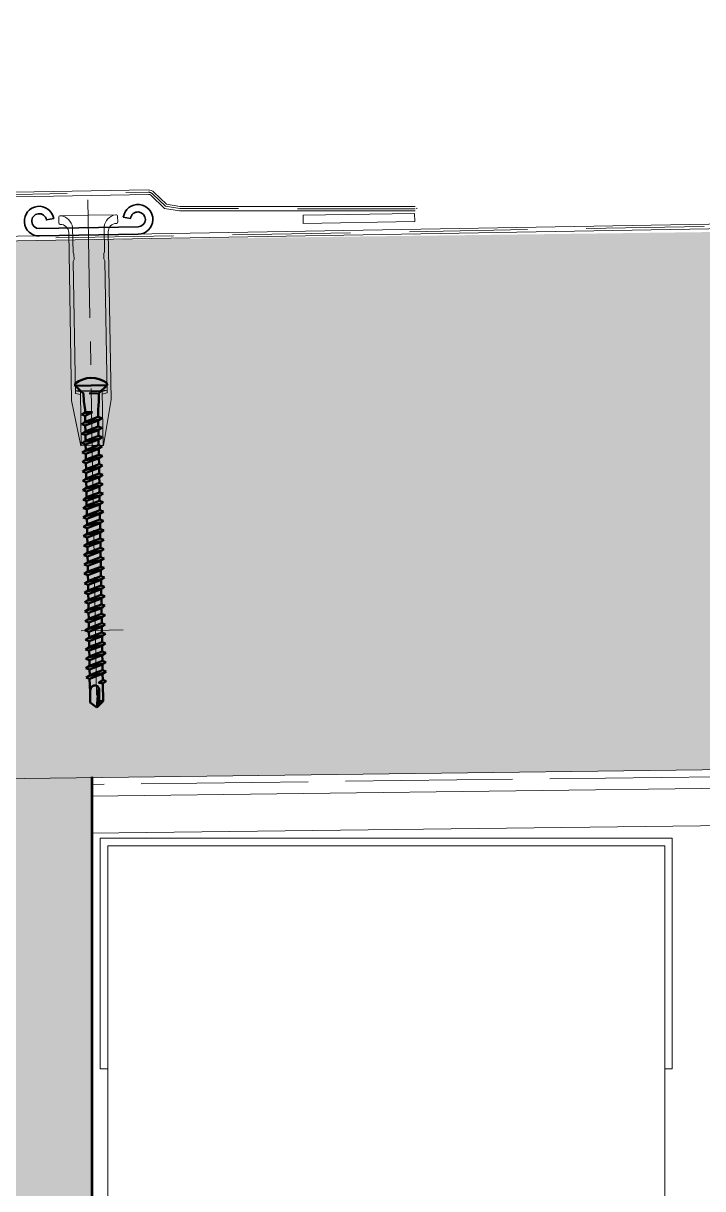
# Model space of a CAD drawing. Header units: millimetres. Extents: x -54677 to 188015, y -4000 to 32873.
# Drawn here: x 182966 to 183148.9, y 31804.3 to 32117.9 of the extents above; entities that cross this region are included whole.
import ezdxf

# ---------------------------------------------------------------- set-up
doc = ezdxf.new("R2010")
doc.units = ezdxf.units.MM
doc.header["$MEASUREMENT"] = 0
for name, pattern in [('CENTRE', [50.8, 31.75, -6.35, 6.35, -6.35]), ('HIDDEN', [47.625, 31.75, -15.875]), ('Hidden Line', [55, 45, -10])]:
    doc.linetypes.add(name, pattern=pattern)
for name, color, linetype, lineweight in [('2D Layer_Pen_No__1', 7, 'Continuous', 13), ('2D Layer_Pen_No__101', 252, 'Continuous', 15), ('2D Layer_Pen_No__4', 7, 'Continuous', 20), ('2D Layer_Pen_No__5', 7, 'Continuous', 25), ('2D Layer_Pen_No__8', 7, 'Continuous', 35), ('2D Layer_Pen_No__9', 7, 'Continuous', 13)]:
    doc.layers.add(name, color=color, linetype=linetype, lineweight=lineweight)
doc.layers.add('2D Layer_Pen_No__30', color=7, linetype='Continuous', lineweight=50, true_color=0x2a2a2a)
doc.layers.add('2D Layer_Pen_No__81', color=7, linetype='Continuous', lineweight=20, true_color=0x6a6a6a)

msp = doc.modelspace()

# ---------------------------------------------------------------- hatches: boundary and pattern name
at = {"layer": '2D Layer_Pen_No__1', "linetype": 'Continuous'}
h = msp.add_hatch(dxfattribs=at)
h.set_pattern_fill('ANSI31_0002', color=256, style=0, pattern_type=2)
h.set_pattern_definition([(46, (181073.3, 31623.3), (-899.2, 868.3), [])])
h.paths.add_polyline_path([(183071.36, 32066.77), (183041.37, 32066.25), (183041.4, 32064.05), (183071.4, 32064.57)])
at = {"layer": '2D Layer_Pen_No__101', "linetype": 'Continuous'}
h = msp.add_hatch(dxfattribs=at)
h.set_pattern_fill('AR_SAND_0002', color=256, style=0, pattern_type=2)
h.set_pattern_definition([(37.5, (160184.873, 11417.1086), (-0.2519482, 7.7065243), [0, -6.079392, 0, -6.79932, 0, -6.49935]), (7.5, (160184.873, 11417.109), (7.078399, 11.2874554), [0, -3.279672, 0, -5.479452, 0, -2.09979]), (327.5, (160179.953, 11417.1086), (12.4553218, 0.022634), [0, -1.9998, 0, -7.19928, 0, -9.39906]), (317.5, (160179.953, 11417.109), (12.023304, 3.5103512), [0, -0.9999, 0, -4.719528, 0, -5.39946])])
h.paths.add_polyline_path([(182787.9, 32053.61), (182788.67, 31912.5), (185937.93, 31951.94), (185937.61, 31977.19), (185937.58, 31977.17), (185935.88, 31978.87), (185935.82, 31983.63), (185934.87, 31984.24), (185935.81, 31984.62), (185935.79, 31986.16), (185935.77, 31986.17), (185934.82, 31986.77), (185935.76, 31987.15), (185935.74, 31988.7), (185934.79, 31989.31), (185935.73, 31989.68), (185935.71, 31991.24), (185934.75, 31991.84), (185935.7, 31992.22), (185935.68, 31993.77), (185934.72, 31994.38), (185935.66, 31994.76), (185935.65, 31996.31), (185934.69, 31996.92), (185935.63, 31997.29), (185935.61, 31998.85), (185934.66, 31999.45), (185935.6, 31999.83), (185935.58, 32001.38), (185934.63, 32001.99), (185935.57, 32002.36), (185935.55, 32003.92), (185934.6, 32004.52), (185935.54, 32004.9), (185935.52, 32006.45), (185934.56, 32007.06), (185935.51, 32007.43), (185935.49, 32008.99), (185934.53, 32009.59), (185935.47, 32009.97), (185935.45, 32011.53), (185934.5, 32012.13), (185935.44, 32012.51), (185935.42, 32014.06), (185934.47, 32014.67), (185935.41, 32015.04), (185935.39, 32016.6), (185934.44, 32017.2), (185935.38, 32017.58), (185935.36, 32019.13), (185934.4, 32019.74), (185935.35, 32020.11), (185935.33, 32021.67), (185934.37, 32022.27), (185935.32, 32022.65), (185935.3, 32024.2), (185934.34, 32024.81), (185935.28, 32025.18), (185935.26, 32026.74), (185934.31, 32027.35), (185935.25, 32027.72), (185935.23, 32029.28), (185934.28, 32029.88), (185935.22, 32030.26), (185935.2, 32031.81), (185934.25, 32032.42), (185935.19, 32032.79), (185935.17, 32034.06), (185934.22, 32034.66), (185935.16, 32035.04), (185935.14, 32036.6), (185934.19, 32037.2), (185935.13, 32037.58), (185935.11, 32039.13), (185934.15, 32039.74), (185935.1, 32040.11), (185935.08, 32041.67), (185934.12, 32042.27), (185935.07, 32042.65), (185935.05, 32044.2), (185934.09, 32044.81), (185935.03, 32045.18), (185935.01, 32046.74), (185934.34, 32047.17), (185933.66, 32047.16), (185931.27, 32059.39), (185930.8, 32096.94), (182959.27, 32059.32), (182959.1, 32056.57)])
at = {"layer": '2D Layer_Pen_No__4', "linetype": 'Continuous', "lineweight": 0, "true_color": 0x000000}
msp.add_hatch(color=178, dxfattribs=at).paths.add_polyline_path([(182984.26, 31915.14), (182984.26, 31674.02), (182984.21, 31674.1), (182967.21, 31674.1), (182967.21, 31664.1), (182962.21, 31654.1), (182785.26, 31654.1), (182785.26, 31915.14)])
at = {"layer": '2D Layer_Pen_No__9', "linetype": 'Continuous'}
h = msp.add_hatch(dxfattribs=at)
h.set_pattern_fill('ANSI31_0002', color=256, style=0, pattern_type=2)
h.set_pattern_definition([(46, (180635.9, 38998.5), (-531.01, 512.79), [])])
h.paths.add_polyline_path([(182978.26, 32061.59), (182979.05, 32016.46), (182981.5, 32004.24), (182981.65, 32004.24), (182981.41, 32018), (182980.08, 32018.29), (182979.46, 32053.83), (182979.68, 32054.4), (182979.65, 32055.81), (182979.42, 32056.28), (182979.3, 32063, 0.333857), (182976.07, 32066.15, 0.414214), (182975.58, 32065.64), (182975.6, 32064.19, 0.371385), (182975.97, 32063.81, -0.414214)])
h = msp.add_hatch(dxfattribs=at)
h.set_pattern_fill('ANSI31_0002', color=256, style=0, pattern_type=2)
h.set_pattern_definition([(46, (180636.9, 38998.5), (-531.01, 512.79), [])])
h.paths.add_polyline_path([(182989.68, 32016.65), (182988.89, 32061.78, -0.414214), (182991.1, 32064.07, 0.371385), (182991.45, 32064.47), (182991.43, 32065.92, 0.414214), (182990.92, 32066.41, 0.333857), (182987.8, 32063.15), (182987.92, 32056.43), (182987.7, 32055.95), (182987.72, 32054.54), (182987.96, 32053.98), (182988.58, 32018.44), (182987.26, 32018.11), (182987.5, 32004.34), (182987.65, 32004.34)])

# ---------------------------------------------------------------- linework, layer by layer
at = {"layer": '2D Layer_Pen_No__1', "linetype": 'Continuous'}
for p, q in [((183071.36, 32066.77), (183041.37, 32066.25)), ((183041.37, 32066.25), (183041.4, 32064.05)), ((183071.36, 32066.77), (183071.4, 32064.57)), ((183244.57, 32065.5), (182801.43, 32057.76)), ((183244.59, 32064.3), (182801.45, 32056.56)), ((183041.4, 32064.05), (183071.4, 32064.57))]:
    msp.add_line(p, q, dxfattribs=at)
at = {"layer": '2D Layer_Pen_No__1', "linetype": 'Hidden Line', "flags": 128}
msp.add_lwpolyline([(186220.78, 32291.47), (186060.54, 32291.47), (186060.54, 31949.7), (182984.29, 31913.13)], dxfattribs=at)
at = {"layer": '2D Layer_Pen_No__1', "linetype": 'Continuous', "flags": 128}
for points in [[(183895.03, 32071.45), (186057.48, 32098.53), (186059.3, 31953.46), (182785.3, 31912.46)], [(182992.94, 31954.67), (182981.63, 31954.47)], [(183799.96, 31910.16), (186059.49, 31938.46), (186059.36, 31948.46), (182984.33, 31909.95)], [(182984.26, 31899.95), (184328.91, 31916.79), (186058.29, 31938.45)]]:
    msp.add_lwpolyline(points, dxfattribs=at)
for points in [[(183071.55, 32068.62), (183008.14, 32068.66), (183004.62, 32069.25), (183001.21, 32072.47, 0.19597), (182999.66, 32073.07), (182800.26, 32069.59)], [(183071.57, 32067.42), (183008.25, 32067.46, -0.025949), (183008.04, 32067.47), (183004.07, 32068.12), (183000.35, 32071.63, 0.19597), (182999.72, 32071.87), (182800.29, 32068.39)]]:
    msp.add_lwpolyline(points, format="xyb", dxfattribs=at)
at = {"layer": '2D Layer_Pen_No__1', "linetype": 'HIDDEN', "flags": 128}
msp.add_lwpolyline([(183071.56, 32068.02), (183008.17, 32068.06), (183004.35, 32068.69), (183000.79, 32072.04, 0.19597), (182999.67, 32072.47), (182800.27, 32068.99)], format="xyb", dxfattribs=at)
msp.add_lwpolyline([(183244.58, 32064.9), (182801.44, 32057.16)], dxfattribs=at)
at = {"layer": '2D Layer_Pen_No__1', "linetype": 'Continuous'}
msp.add_arc((183072.03, 32070.13), 2, 265.0542, 271, dxfattribs=at)
at = {"layer": '2D Layer_Pen_No__30', "linetype": 'Continuous'}
for p, q in [((182979.99, 32020.36), (182979.98, 32021)), ((182979.99, 32020.36), (182988.57, 32020.51)), ((182982.28, 32018.3), (182979.99, 32020.36)), ((182986.36, 32018.37), (182988.57, 32020.51)), ((182988.57, 32020.51), (182988.56, 32021.15)), ((182982.32, 32016.23), (182982.28, 32018.3)), ((182982.32, 32016.23), (182982.67, 32013.91)), ((182986.05, 32018.36), (182983.78, 32018.32)), ((182986.4, 32016.13), (182986.15, 32013.99)), ((182986.4, 32016.13), (182986.36, 32018.37)), ((182981.76, 32012.67), (182982.69, 32013.3)), ((182982.68, 32012.33), (182981.76, 32012.67)), ((182984.7, 32013.29), (182982.29, 32013.03)), ((182982.68, 32013.29), (182982.67, 32013.91)), ((182984.7, 32013.29), (182982.68, 32012.33)), ((182984.7, 32013.29), (182982.69, 32013.3)), ((182986.15, 32013.99), (182986.19, 32011.98)), ((182981.75, 32010.02), (182982.69, 32010.65)), ((182982.7, 32009.67), (182981.75, 32010.02)), ((182982.28, 32010.38), (182986.61, 32011.28)), ((182982.68, 32012.33), (182982.71, 32010.66)), ((182982.69, 32010.65), (182986.19, 32011.98)), ((182982.7, 32009.67), (182986.2, 32011)), ((182982.73, 32009.68), (182982.75, 32008.13)), ((182986.19, 32011.98), (182987.14, 32011.64)), ((182987.14, 32011.64), (182986.2, 32011)), ((182986.2, 32011), (182986.23, 32009.45)), ((182981.8, 32007.48), (182982.73, 32008.12)), ((182982.75, 32007.14), (182981.8, 32007.48)), ((182982.33, 32007.84), (182986.65, 32008.74)), ((182982.73, 32008.12), (182986.23, 32009.45)), ((182982.75, 32007.14), (182986.25, 32008.47)), ((182982.77, 32007.14), (182982.8, 32005.59)), ((182982.78, 32005.58), (182986.27, 32006.91)), ((182986.23, 32009.45), (182987.18, 32009.1)), ((182987.18, 32009.1), (182986.25, 32008.47)), ((182986.25, 32008.47), (182986.27, 32006.91)), ((182986.27, 32006.91), (182987.23, 32006.57)), ((182987.23, 32006.57), (182986.29, 32005.93)), ((182981.84, 32004.95), (182982.78, 32005.58)), ((182982.79, 32004.6), (182981.84, 32004.95)), ((182982.37, 32005.31), (182986.7, 32006.21)), ((182982.42, 32002.77), (182986.74, 32003.67)), ((182982.79, 32004.6), (182986.29, 32005.93)), ((182982.81, 32004.61), (182982.84, 32003.05)), ((182982.82, 32003.05), (182986.32, 32004.38)), ((182982.84, 32002.07), (182986.34, 32003.4)), ((182986.29, 32005.93), (182986.32, 32004.38)), ((182986.32, 32004.38), (182987.27, 32004.03)), ((182987.27, 32004.03), (182986.34, 32003.4)), ((182986.34, 32003.4), (182986.36, 32001.84)), ((182981.88, 32002.41), (182982.82, 32003.05)), ((182982.84, 32002.07), (182981.88, 32002.41)), ((182981.93, 31999.88), (182982.86, 32000.51)), ((182982.46, 32000.24), (182986.78, 32001.13)), ((182982.86, 32002.07), (182982.89, 32000.52)), ((182982.86, 32000.51), (182986.36, 32001.84)), ((182982.88, 31999.53), (182986.38, 32000.86)), ((182986.36, 32001.84), (182987.32, 32001.49)), ((182987.32, 32001.49), (182986.38, 32000.86)), ((182986.38, 32000.86), (182986.41, 31999.31)), ((182982.88, 31999.53), (182981.93, 31999.88)), ((182981.97, 31997.34), (182982.91, 31997.97)), ((182982.93, 31996.99), (182981.97, 31997.34)), ((182982.5, 31997.7), (182986.83, 31998.6)), ((182982.9, 31999.54), (182982.93, 31997.98)), ((182982.91, 31997.97), (182986.41, 31999.31)), ((182982.93, 31996.99), (182986.42, 31998.32)), ((182982.95, 31997), (182982.97, 31995.45)), ((182986.41, 31999.31), (182987.36, 31998.96)), ((182987.36, 31998.96), (182986.42, 31998.32)), ((182986.42, 31998.32), (182986.45, 31996.77)), ((182982.02, 31994.81), (182982.95, 31995.44)), ((182982.97, 31994.46), (182982.02, 31994.81)), ((182982.55, 31995.17), (182986.87, 31996.06)), ((182982.95, 31995.44), (182986.45, 31996.77)), ((182982.97, 31994.46), (182986.47, 31995.79)), ((182982.99, 31994.47), (182983.02, 31992.91)), ((182983, 31992.9), (182986.5, 31994.23)), ((182986.45, 31996.77), (182987.41, 31996.42)), ((182987.41, 31996.42), (182986.47, 31995.79)), ((182986.47, 31995.79), (182986.5, 31994.23)), ((182986.5, 31994.23), (182987.45, 31993.89)), ((182987.45, 31993.89), (182986.51, 31993.25)), ((182982.06, 31992.27), (182983, 31992.9)), ((182983.01, 31991.92), (182982.06, 31992.27)), ((182982.59, 31992.63), (182986.92, 31993.53)), ((182982.64, 31990.09), (182986.96, 31990.99)), ((182983.01, 31991.92), (182986.51, 31993.25)), ((182983.04, 31991.93), (182983.06, 31990.38)), ((182983.04, 31990.37), (182986.54, 31991.7)), ((182983.06, 31989.39), (182986.56, 31990.72)), ((182986.51, 31993.25), (182986.54, 31991.7)), ((182986.54, 31991.7), (182987.49, 31991.35)), ((182987.49, 31991.35), (182986.56, 31990.72)), ((182986.56, 31990.72), (182986.58, 31989.45)), ((182982.11, 31989.73), (182983.04, 31990.37)), ((182983.06, 31989.39), (182982.11, 31989.73)), ((182982.14, 31987.49), (182983.08, 31988.12)), ((182982.68, 31987.85), (182987, 31988.74)), ((182983.06, 31989.39), (182983.08, 31988.12)), ((182983.08, 31988.12), (182986.58, 31989.45)), ((182983.1, 31987.14), (182986.6, 31988.47)), ((182986.58, 31989.45), (182987.53, 31989.1)), ((182987.53, 31989.1), (182986.6, 31988.47)), ((182986.6, 31988.47), (182986.62, 31986.92)), ((182983.1, 31987.14), (182982.14, 31987.49)), ((182982.19, 31984.95), (182983.13, 31985.58)), ((182983.14, 31984.6), (182982.19, 31984.95)), ((182982.72, 31985.31), (182987.05, 31986.21)), ((182983.12, 31987.15), (182983.15, 31985.59)), ((182983.13, 31985.58), (182986.62, 31986.92)), ((182983.14, 31984.6), (182986.64, 31985.93)), ((182983.16, 31984.61), (182983.19, 31983.06)), ((182986.62, 31986.92), (182987.58, 31986.57)), ((182987.58, 31986.57), (182986.64, 31985.93)), ((182986.64, 31985.93), (182986.67, 31984.38)), ((182982.23, 31982.42), (182983.17, 31983.05)), ((182983.19, 31982.07), (182982.23, 31982.42)), ((182982.77, 31982.78), (182987.09, 31983.67)), ((182983.17, 31983.05), (182986.67, 31984.38)), ((182983.19, 31982.07), (182986.69, 31983.4)), ((182983.19, 31982.07), (182983.21, 31980.51)), ((182983.21, 31980.51), (182986.71, 31981.84)), ((182986.67, 31984.38), (182987.62, 31984.03)), ((182987.62, 31984.03), (182986.69, 31983.4)), ((182986.69, 31983.4), (182986.71, 31981.84)), ((182986.71, 31981.84), (182987.67, 31981.5)), ((182987.67, 31981.5), (182986.73, 31980.86)), ((182982.28, 31979.88), (182983.21, 31980.51)), ((182983.23, 31979.53), (182982.28, 31979.88)), ((182982.81, 31980.24), (182987.13, 31981.14)), ((182982.85, 31977.7), (182987.18, 31978.6)), ((182983.23, 31979.53), (182986.73, 31980.86)), ((182983.25, 31979.54), (182983.28, 31977.99)), ((182983.26, 31977.98), (182986.76, 31979.31)), ((182983.27, 31977), (182986.77, 31978.33)), ((182986.73, 31980.86), (182986.76, 31979.31)), ((182986.76, 31979.31), (182987.71, 31978.96)), ((182987.71, 31978.96), (182986.77, 31978.33)), ((182986.77, 31978.33), (182986.8, 31976.77)), ((182982.32, 31977.34), (182983.26, 31977.98)), ((182983.27, 31977), (182982.32, 31977.34)), ((182982.37, 31974.81), (182983.3, 31975.44)), ((182982.9, 31975.17), (182987.22, 31976.07)), ((182983.3, 31977.01), (182983.32, 31975.45)), ((182983.3, 31975.44), (182986.8, 31976.77)), ((182983.32, 31974.46), (182986.82, 31975.79)), ((182986.8, 31976.77), (182987.75, 31976.43)), ((182987.75, 31976.43), (182986.82, 31975.79)), ((182986.82, 31975.79), (182986.84, 31974.24)), ((182983.32, 31974.46), (182982.37, 31974.81)), ((182982.41, 31972.27), (182983.35, 31972.91)), ((182983.36, 31971.93), (182982.41, 31972.27)), ((182982.94, 31972.63), (182987.27, 31973.53)), ((182983.34, 31974.47), (182983.37, 31972.91)), ((182983.35, 31972.91), (182986.84, 31974.24)), ((182983.36, 31971.93), (182986.86, 31973.26)), ((182983.38, 31971.93), (182983.41, 31970.38)), ((182986.84, 31974.24), (182987.8, 31973.89)), ((182987.8, 31973.89), (182986.86, 31973.26)), ((182986.86, 31973.26), (182986.89, 31971.7)), ((182982.45, 31969.74), (182983.39, 31970.37)), ((182983.41, 31969.39), (182982.45, 31969.74)), ((182982.99, 31970.1), (182987.31, 31970.99)), ((182983.39, 31970.37), (182986.89, 31971.7)), ((182983.41, 31969.39), (182986.91, 31970.72)), ((182983.43, 31969.4), (182983.46, 31967.84)), ((182983.43, 31967.84), (182986.93, 31969.17)), ((182986.89, 31971.7), (182987.84, 31971.35)), ((182987.84, 31971.35), (182986.91, 31970.72)), ((182986.91, 31970.72), (182986.93, 31969.17)), ((182986.93, 31969.17), (182987.89, 31968.82)), ((182987.89, 31968.82), (182986.95, 31968.19)), ((182982.5, 31967.2), (182983.43, 31967.84)), ((182983.45, 31966.85), (182982.5, 31967.2)), ((182983.03, 31967.56), (182987.35, 31968.46)), ((182983.07, 31965.03), (182987.4, 31965.92)), ((182983.45, 31966.85), (182986.95, 31968.19)), ((182983.47, 31966.86), (182983.5, 31965.31)), ((182983.48, 31965.3), (182986.98, 31966.63)), ((182983.5, 31964.32), (182986.99, 31965.65)), ((182986.95, 31968.19), (182986.98, 31966.63)), ((182986.98, 31966.63), (182987.93, 31966.28)), ((182987.93, 31966.28), (182986.99, 31965.65)), ((182986.99, 31965.65), (182987.02, 31964.1)), ((182982.54, 31964.67), (182983.48, 31965.3)), ((182983.5, 31964.32), (182982.54, 31964.67)), ((182982.59, 31962.13), (182983.52, 31962.76)), ((182983.12, 31962.49), (182987.44, 31963.39)), ((182983.52, 31964.33), (182983.54, 31962.77)), ((182983.52, 31962.76), (182987.02, 31964.1)), ((182983.54, 31961.78), (182987.04, 31963.11)), ((182987.02, 31964.1), (182987.98, 31963.75)), ((182987.98, 31963.75), (182987.04, 31963.11)), ((182987.04, 31963.11), (182987.07, 31961.56)), ((182983.54, 31961.78), (182982.59, 31962.13)), ((182982.63, 31959.6), (182983.57, 31960.23)), ((182983.58, 31959.25), (182982.63, 31959.6)), ((182983.16, 31959.96), (182987.49, 31960.85)), ((182983.56, 31961.79), (182983.59, 31960.24)), ((182983.57, 31960.23), (182987.07, 31961.56)), ((182983.58, 31959.25), (182987.08, 31960.58)), ((182987.07, 31961.56), (182988.02, 31961.21)), ((182988.02, 31961.21), (182987.08, 31960.58)), ((182987.08, 31960.58), (182987.11, 31959.02)), ((182982.68, 31957.06), (182983.61, 31957.69)), ((182983.63, 31956.71), (182982.68, 31957.06)), ((182983.21, 31957.42), (182987.53, 31958.32)), ((182983.61, 31959.26), (182983.63, 31957.7)), ((182983.61, 31957.69), (182987.11, 31959.02)), ((182983.63, 31956.71), (182987.13, 31958.04)), ((182983.65, 31956.72), (182983.68, 31955.17)), ((182983.66, 31955.16), (182987.15, 31956.49)), ((182987.11, 31959.02), (182988.06, 31958.68)), ((182988.06, 31958.68), (182987.13, 31958.04)), ((182987.13, 31958.04), (182987.15, 31956.49)), ((182987.15, 31956.49), (182988.11, 31956.14)), ((182982.72, 31954.52), (182983.66, 31955.16)), ((182983.67, 31954.18), (182982.72, 31954.52)), ((182983.25, 31954.88), (182987.58, 31955.78)), ((182983.3, 31952.35), (182987.62, 31953.25)), ((182983.67, 31954.18), (182987.17, 31955.51)), ((182983.69, 31954.18), (182983.72, 31952.63)), ((182983.7, 31952.62), (182987.2, 31953.95)), ((182988.11, 31956.14), (182987.17, 31955.51)), ((182987.17, 31955.51), (182987.2, 31953.95)), ((182987.2, 31953.95), (182988.15, 31953.61)), ((182988.15, 31953.61), (182987.22, 31952.97)), ((182982.76, 31951.99), (182983.7, 31952.62)), ((182983.72, 31951.64), (182982.76, 31951.99)), ((182982.81, 31949.45), (182983.74, 31950.09)), ((182983.34, 31949.81), (182987.66, 31950.71)), ((182983.72, 31951.64), (182987.22, 31952.97)), ((182983.74, 31951.65), (182983.77, 31950.09)), ((182983.74, 31950.09), (182987.24, 31951.42)), ((182983.76, 31949.11), (182987.26, 31950.44)), ((182987.22, 31952.97), (182987.24, 31951.42)), ((182987.24, 31951.42), (182988.2, 31951.07)), ((182988.2, 31951.07), (182987.26, 31950.44)), ((182987.26, 31950.44), (182987.29, 31948.88)), ((182983.76, 31949.11), (182982.81, 31949.45)), ((182982.85, 31946.92), (182983.79, 31947.55)), ((182983.81, 31946.57), (182982.85, 31946.92)), ((182983.38, 31947.28), (182987.71, 31948.17)), ((182983.78, 31949.11), (182983.81, 31947.56)), ((182983.79, 31947.55), (182987.29, 31948.88)), ((182983.81, 31946.57), (182987.3, 31947.9)), ((182987.29, 31948.88), (182988.24, 31948.53)), ((182988.24, 31948.53), (182987.3, 31947.9)), ((182987.3, 31947.9), (182987.33, 31946.35)), ((182982.9, 31944.38), (182983.83, 31945.02)), ((182983.85, 31944.03), (182982.9, 31944.38)), ((182983.43, 31944.74), (182987.75, 31945.64)), ((182983.83, 31946.58), (182983.85, 31945.02)), ((182983.83, 31945.02), (182987.33, 31946.35)), ((182983.85, 31944.03), (182987.35, 31945.37)), ((182983.87, 31944.04), (182983.9, 31942.49)), ((182983.88, 31942.48), (182987.38, 31943.81)), ((182987.33, 31946.35), (182988.29, 31946)), ((182988.29, 31946), (182987.35, 31945.37)), ((182987.35, 31945.37), (182987.38, 31943.81)), ((182987.38, 31943.81), (182988.33, 31943.46)), ((182982.94, 31941.85), (182983.88, 31942.48)), ((182983.89, 31941.5), (182982.94, 31941.85)), ((182983.47, 31942.21), (182987.8, 31943.1)), ((182983.89, 31941.5), (182987.39, 31942.83)), ((182983.89, 31941.5), (182984.01, 31937.99)), ((182986.25, 31940.4), (182987.4, 31941.28)), ((182986.25, 31940.4), (182987.82, 31940.57)), ((182987.37, 31942.82), (182987.4, 31941.28)), ((182988.33, 31943.46), (182987.39, 31942.83)), ((182987.4, 31941.28), (182988.35, 31940.93)), ((182988.35, 31940.93), (182987.42, 31940.3)), ((182984, 31938.25), (182984.06, 31935.16)), ((182985.85, 31933.78), (182986.31, 31939.15)), ((182986.25, 31940.4), (182987.42, 31940.3)), ((182986.47, 31935.52), (182986.42, 31938.72)), ((182987.42, 31940.3), (182987.5, 31935.54)), ((182985.85, 31933.78), (182984.06, 31935.16)), ((182985.85, 31933.78), (182987.5, 31935.54)), ((182985.85, 31933.78), (182986.47, 31935.52)), ((182987.5, 31935.54), (182986.47, 31935.52))]:
    msp.add_line(p, q, dxfattribs=at)
for centre, radius, start, end in [((182984.37, 32015.32), 7.18, 54.3075, 127.6925), ((182985.73, 31938.15), 1.73, 138.492, 185.3402), ((182985.28, 31938.76), 1.01, 64.8101, 147.4154), ((182985.37, 31938.67), 1.05, 2.5596, 71.1611)]:
    msp.add_arc(centre, radius, start, end, dxfattribs=at)
at = {"layer": '2D Layer_Pen_No__5', "linetype": 'Continuous'}
msp.add_line((182984.76, 31694.7), (182984.76, 31915.14), dxfattribs=at)
at = {"layer": '2D Layer_Pen_No__5', "linetype": 'Continuous', "flags": 128}
msp.add_lwpolyline([(182984.26, 31915.14), (182984.26, 31694.7)], dxfattribs=at)
at = {"layer": '2D Layer_Pen_No__8', "linetype": 'Continuous', "flags": 128}
msp.add_lwpolyline([(182970.33, 32062.69, -2.193008), (182972.27, 32065.01), (182974.23, 32065.43, 2.152322), (182970.37, 32060.69), (182996.98, 32061.16, 2.152322), (182992.95, 32065.76), (182994.92, 32065.4, -2.193008), (182996.94, 32063.16)], format="xyb", close=True, dxfattribs=at)
at = {"layer": '2D Layer_Pen_No__81', "linetype": 'Continuous', "flags": 128}
msp.add_lwpolyline([(183140.76, 31836.61), (183138.76, 31836.61), (183138.76, 31896.61), (182988.76, 31896.61), (182988.76, 31836.61), (182986.76, 31836.61), (182986.76, 31898.61), (183140.76, 31898.61)], close=True, dxfattribs=at)
for points in [[(182988.76, 31896.61), (182988.76, 30625.11)], [(183138.76, 30625.11), (183138.76, 31896.61)]]:
    msp.add_lwpolyline(points, dxfattribs=at)
at = {"layer": '2D Layer_Pen_No__9', "linetype": 'CENTRE'}
msp.add_line((182983.42, 32070.42), (182985.79, 31934.68), dxfattribs=at)
at = {"layer": '2D Layer_Pen_No__9', "linetype": 'Continuous'}
for p, q in [((182976.07, 32066.15), (182983.49, 32066.28)), ((182990.92, 32066.41), (182983.49, 32066.28)), ((182975.58, 32065.64), (182975.6, 32064.21)), ((182979.3, 32063), (182979.42, 32056.28)), ((182987.8, 32063.15), (182987.92, 32056.43)), ((182991.43, 32065.92), (182991.45, 32064.49)), ((182978.26, 32061.59), (182979.05, 32016.46)), ((182988.89, 32061.78), (182989.68, 32016.65)), ((182979.42, 32056.28), (182979.65, 32055.81)), ((182979.68, 32054.4), (182979.46, 32053.83)), ((182979.46, 32053.83), (182980.08, 32018.29)), ((182979.65, 32055.81), (182979.68, 32054.4)), ((182987.92, 32056.43), (182987.7, 32055.95)), ((182987.7, 32055.95), (182987.72, 32054.54)), ((182987.72, 32054.54), (182987.96, 32053.98)), ((182987.96, 32053.98), (182988.58, 32018.44)), ((182980.07, 32019.06), (182984.32, 32019.13)), ((182980.07, 32019.06), (182981.4, 32018.77)), ((182988.57, 32019.2), (182984.32, 32019.13)), ((182988.57, 32019.2), (182987.24, 32018.87)), ((182979.05, 32016.46), (182981.5, 32004.24)), ((182980.08, 32018.29), (182981.41, 32018)), ((182981.4, 32018.77), (182984.32, 32018.82)), ((182981.4, 32018.77), (182981.65, 32004.24)), ((182987.24, 32018.87), (182984.32, 32018.82)), ((182987.24, 32018.87), (182987.5, 32004.34)), ((182988.58, 32018.44), (182987.26, 32018.11)), ((182989.68, 32016.65), (182987.65, 32004.34)), ((182981.5, 32004.24), (182984.58, 32004.29)), ((182987.65, 32004.34), (182984.58, 32004.29))]:
    msp.add_line(p, q, dxfattribs=at)
for centre, radius, start, end in [((182976.08, 32065.65), 0.5, 91, 181), ((182975.59, 32062.43), 3.75, 8.8092, 82.6571), ((182991.53, 32062.71), 3.75, 99.3429, 173.1908), ((182990.93, 32065.91), 0.5, 1, 91), ((182976.01, 32064.21), 0.405, 179.177, 264.3199), ((182976.01, 32061.56), 2.25, 1, 91), ((182991.14, 32061.82), 2.25, 91, 181), ((182991.05, 32064.47), 0.405, 277.6801, 2.823)]:
    msp.add_arc(centre, radius, start, end, dxfattribs=at)

doc.saveas('drawing.dxf')
